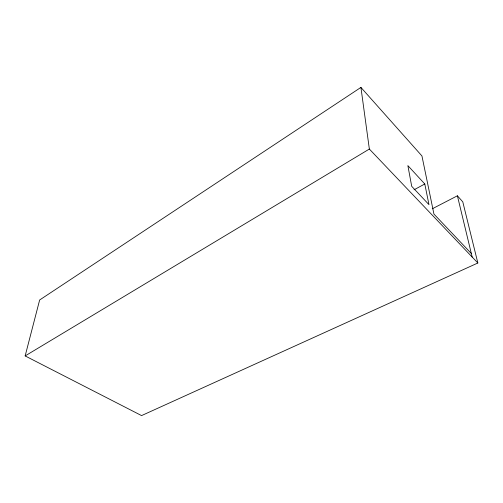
<?xml version="1.0" encoding="UTF-8"?>
<svg xmlns="http://www.w3.org/2000/svg" width="503" height="503" viewBox="0 0 503 503"><rect width="100%" height="100%" fill="white"/><g stroke="black" fill="none" stroke-linecap="round" stroke-linejoin="round"><path stroke-width="0.75" d="M432.278 208.795L457.397 195.793L462.785 201.848L477.85 263.006L141.569 415.591L25.15 355.923L39.649 299.989L360.921 87.409L421.942 155.961L433.938 214.071L471.317 253.493M25.15 355.923L369.353 149.051L360.921 87.409M414.044 189.801L424.79 183.979L407.87 165.606L411.699 186.305L428.977 204.639L424.79 183.979M369.353 149.051L477.85 263.006M457.397 195.793L472.179 257.046"/></g></svg>
